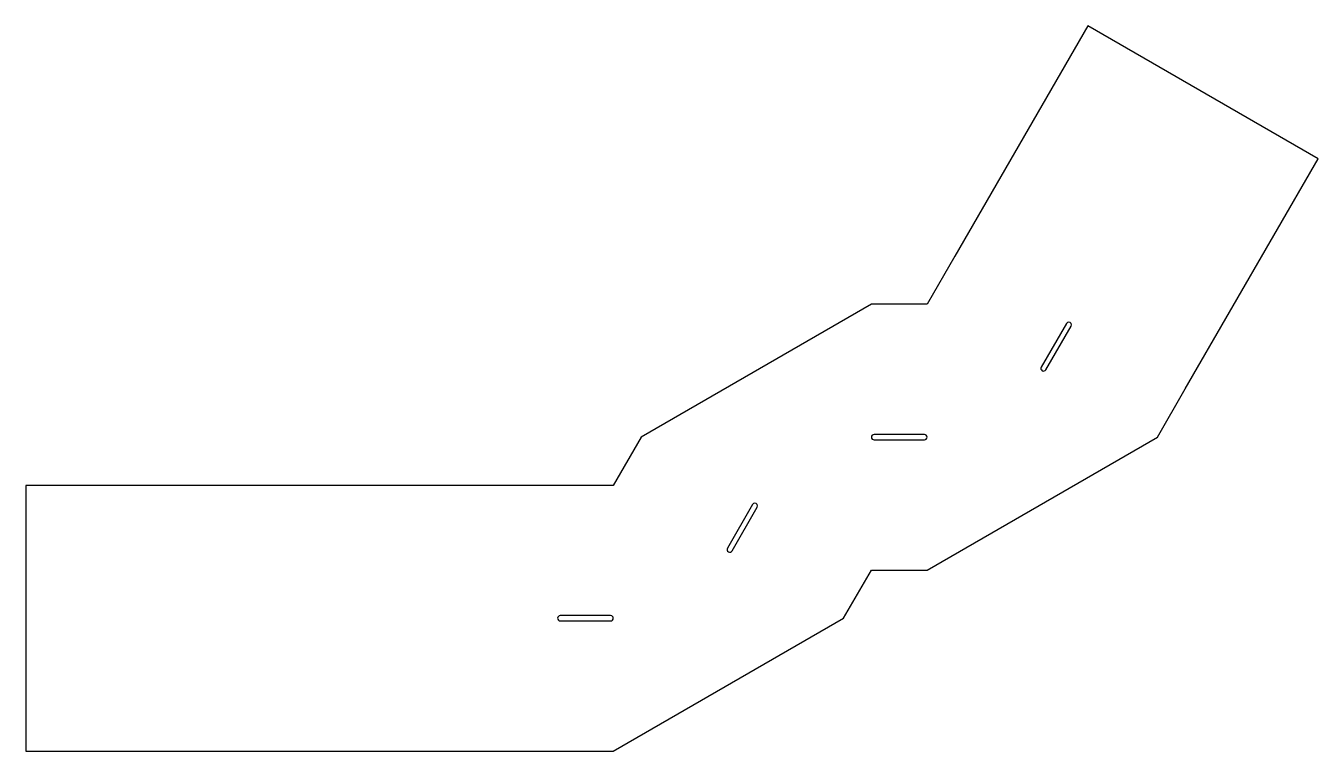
# Model space of a CAD drawing. Header units: metres. Extents: x 0 to 486, y 0 to 273.
import ezdxf

# ---------------------------------------------------------------- set-up
doc = ezdxf.new("R2010")
doc.units = ezdxf.units.M

msp = doc.modelspace()

# ---------------------------------------------------------------- linework, layer by layer
at = {"layer": 'PARAMETRIX'}
for p, q in [((399.4344, 272.8785), (349.4344, 186.276)), ((399.4344, 272.8785), (349.4344, 186.276)), ((486.0369, 222.8785), (399.4344, 272.8785)), ((486.0369, 222.8785), (399.4344, 272.8785)), ((436.0369, 136.276), (486.0369, 222.8785)), ((436.0369, 136.276), (486.0369, 222.8785)), ((349.4344, 186.276), (338.9624, 168.138)), ((349.4344, 186.276), (338.9624, 168.138)), ((318.0185, 168.138), (231.4159, 118.138)), ((318.0185, 168.138), (231.4159, 118.138)), ((338.9624, 168.138), (318.0185, 168.138)), ((338.9624, 168.138), (318.0185, 168.138)), ((391.3696, 160.91), (381.8977, 144.504)), ((383.6297, 143.504), (393.1017, 159.91)), ((425.565, 118.138), (436.0369, 136.276)), ((425.565, 118.138), (436.0369, 136.276)), ((231.4159, 118.138), (220.944, 100)), ((231.4159, 118.138), (220.944, 100)), ((337.9624, 119.138), (319.0185, 119.138)), ((319.0185, 117.138), (337.9624, 117.138)), ((338.9624, 68.138), (425.565, 118.138)), ((338.9624, 68.138), (425.565, 118.138)), ((200, 100), (0, 100)), ((0, 100), (0, 0)), ((200, 100), (0, 100)), ((0, 100), (0, 0)), ((220.944, 100), (200, 100)), ((220.944, 100), (200, 100)), ((273.3512, 92.772), (263.8792, 76.366)), ((265.6112, 75.366), (275.0832, 91.772)), ((307.5465, 50), (318.0185, 68.138)), ((307.5465, 50), (318.0185, 68.138)), ((318.0185, 68.138), (338.9624, 68.138)), ((318.0185, 68.138), (338.9624, 68.138)), ((219.944, 51), (201, 51)), ((201, 49), (219.944, 49)), ((220.944, 0), (307.5465, 50)), ((220.944, 0), (307.5465, 50)), ((0, 0), (200, 0)), ((0, 0), (200, 0)), ((200, 0), (220.944, 0)), ((200, 0), (220.944, 0))]:
    msp.add_line(p, q, dxfattribs=at)
for centre, start, end in [((392.2357, 160.41), 330, 150), ((382.7637, 144.004), 150, 330), ((319.0185, 118.138), 90, 270), ((337.9624, 118.138), 270, 90), ((274.2172, 92.272), 330, 150), ((264.7452, 75.866), 150, 330), ((201, 50), 90, 270), ((219.944, 50), 270, 90)]:
    msp.add_arc(centre, 1, start, end, dxfattribs=at)

doc.saveas('drawing.dxf')
